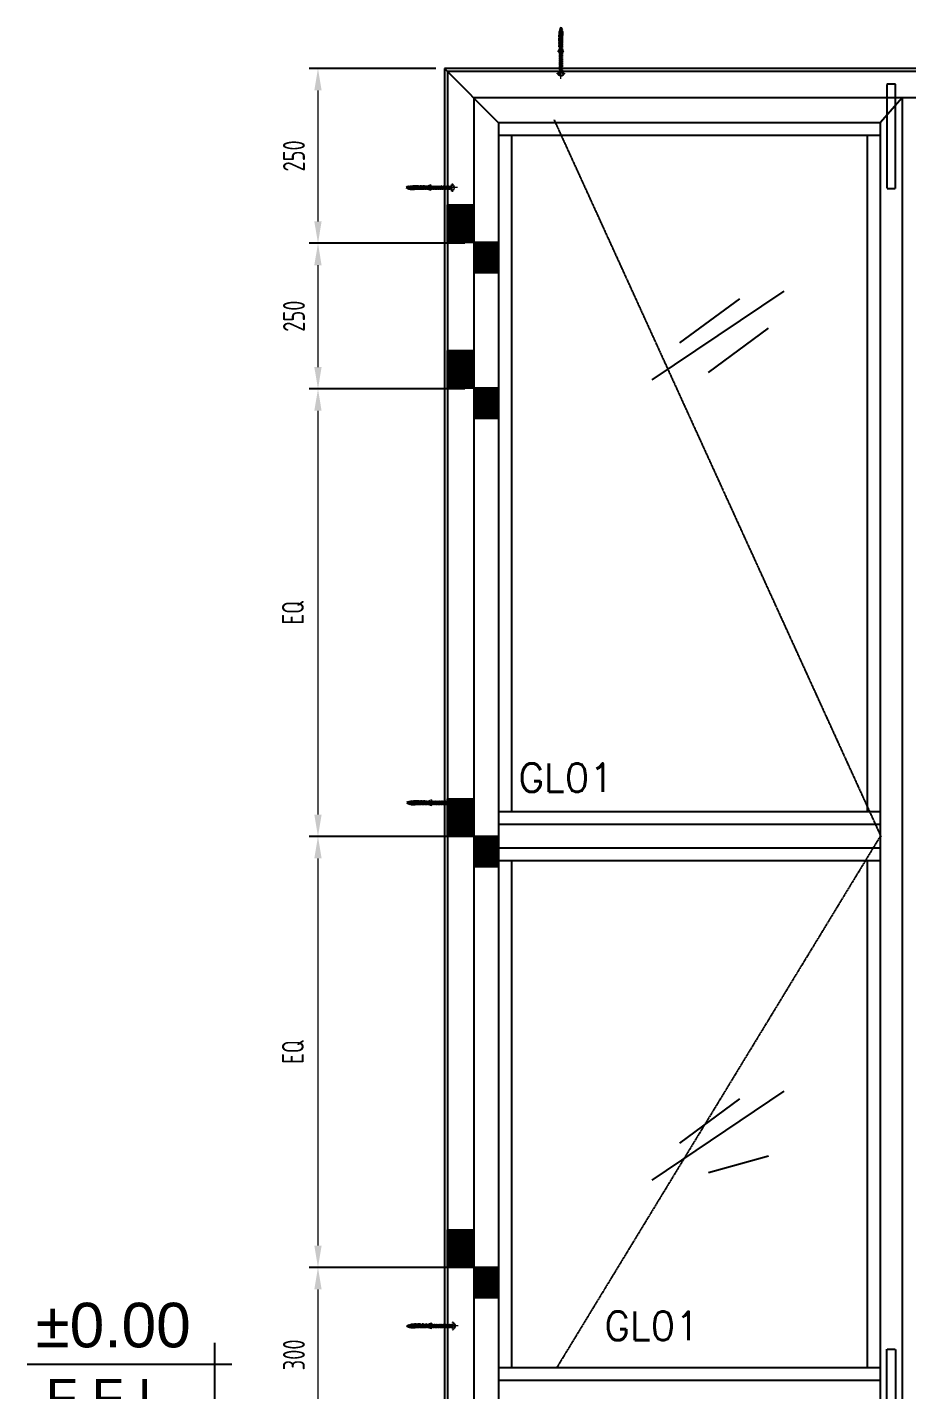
# Model space of a CAD drawing. Header units: inches. Extents: x 73201 to 76807, y -104362 to -100177.
# Drawn here: x 73201 to 74713, y -102958 to -100617 of the extents above; entities that cross this region are included whole.
import ezdxf
from ezdxf.enums import TextEntityAlignment as Align

# ---------------------------------------------------------------- set-up
doc = ezdxf.new("R2010")
doc.units = ezdxf.units.IN
doc.header["$MEASUREMENT"] = 0
doc.header["$PDMODE"] = 2
doc.linetypes.add('CENTER2', pattern=[28.575, 19.05, -3.175, 3.175, -3.175])
doc.linetypes.add('HIDDEN', pattern=[0.375, 0.25, -0.125])
doc.layers.add('.2', color=2, linetype='Continuous', lineweight=20)
doc.layers.add('3', color=3, linetype='Continuous', lineweight=18)
for name, color, linetype in [('A-door Win', 2, 'Continuous'), ('A-LEV', 1, 'Continuous'), ('ALF - Aluminum Section', 3, 'Continuous'), ('ALUSYSTEM - Symbols and Notes', 2, 'Continuous'), ('LEVEL-TXT', 4, 'Continuous'), ('LINE', 2, 'Continuous'), ('screen', 7, 'Continuous')]:
    doc.layers.add(name, color=color, linetype=linetype)
doc.styles.add('ALUSYSTEM', font='romans.shx')
doc.styles.add('DIM TEXT', font='dim.shx', dxfattribs={"width": 0.8})
doc.styles.add('style1', font='sanss___.ttf', dxfattribs={"width": 0.8})
doc.dimstyles.new('PMI-15', dxfattribs={"dimscale": 15, "dimtxt": 2.5, "dimasz": 2.5, "dimexe": 1, "dimexo": 1, "dimgap": 1.5, "dimtad": 1, "dimdec": 0, "dimzin": 0, "dimdsep": 46, "dimtxsty": 'DIM TEXT', "dimcen": 0, "dimclrd": 252, "dimclre": 252, "dimclrt": 1, "dimadec": 1, "dimazin": 0, "dimtfac": 1, "dimtdec": 0, "dimtofl": 0, "dimtmove": 0, "dimatfit": 3, "dimfxl": 0, "dimtolj": 1, "dimtzin": 0, "dimlwd": 9, "dimlwe": -1, "dimarcsym": 0})

# ---------------------------------------------------------------- blocks, each defined once
blk = doc.blocks.new('A$C711006D2')
at = {"color": 1, "linetype": 'HIDDEN', "ltscale": 5}
for p, q in [((-17.2, 6.5), (-17.4, 5.4)), ((-17.4, 5.4), (-17.4, 4.5)), ((-17.2, 3.4), (-17.4, 4.5)), ((-17.2, 6.5), (-14.1, 8.2)), ((-17.2, 6.5), (-17.2, 3.4)), ((-17.2, 3.4), (-14.1, 1.6)), ((-16.6, 5.4), (-16.6, 4.5)), ((-14.1, 8.2), (-6.8, 8.2)), ((-14.1, 1.6), (-6.8, 1.6)), ((-13.8, 9.3), (-13.8, 9.3)), ((22.6, 5.4), (-12.4, 5.4)), ((22.6, 4.5), (-12.4, 4.5)), ((-0.1, 8.2), (-9.9, 8.2)), ((-8.6, 8), (-8.6, 8)), ((-8.1, 8.2), (-8.1, 5.4)), ((-8.1, 4.5), (-8.1, 1.6)), ((-5.6, 4), (-8.1, 4)), ((-5.6, 1.6), (-8.1, 1.6)), ((-5.1, 4), (-7.5, 4)), ((-5.1, 1.6), (-7.5, 1.6)), ((-6.8, 8.2), (-6.8, 5.4)), ((-6.8, 7.3), (-6.8, 1.6)), ((-6.8, 4.5), (-6.8, 1.6)), ((-5.6, 8.2), (-5.6, 5.4)), ((-3.1, 8.2), (-5.6, 8.2)), ((-3.1, 5.9), (-5.6, 5.9)), ((-5.6, 4.5), (-5.6, 1.6)), ((-2.6, 8.2), (-5.1, 8.2)), ((-5.1, 8.2), (-5.1, 5.4)), ((12.2, 7.7), (-5.1, 7.7)), ((-2.6, 5.9), (-5.1, 5.9)), ((-5.1, 4.5), (-5.1, 1.6)), ((12.2, 2.2), (-5.1, 2.2)), ((-3.7, 2.1), (-3.7, 2.1)), ((-3.1, 8.2), (-3.1, 5.4)), ((-3.1, 4.5), (-3.1, 1.6)), ((-0.7, 4), (-3.1, 4)), ((-0.7, 1.6), (-3.1, 1.6)), ((-2.6, 8.2), (-2.6, 5.4)), ((-0.1, 5.9), (-2.6, 5.9)), ((-2.6, 4.5), (-2.6, 1.6)), ((-0.1, 4), (-2.6, 4)), ((-0.1, 1.6), (-2.6, 1.6)), ((-0.6, 8), (-0.6, 8)), ((-0.1, 8.2), (-0.1, 5.4)), ((-0.1, 7.7), (-0.1, 5.4)), ((-0.1, 4.5), (-0.1, 1.6)), ((-0.1, 4.5), (-0.1, 1.6)), ((2.3, 4), (-0.1, 4)), ((2.3, 1.6), (-0.1, 1.6)), ((2.3, 8.2), (2.3, 5.4)), ((4.8, 8.2), (2.3, 8.2)), ((4.8, 5.9), (2.3, 5.9)), ((2.3, 4.5), (2.3, 1.6)), ((4.8, 8.2), (4.8, 5.4)), ((4.8, 4.5), (4.8, 1.6)), ((7.3, 4), (4.8, 4)), ((7.3, 1.6), (4.8, 1.6)), ((9.8, 8.2), (7.3, 8.2)), ((7.3, 8.2), (7.3, 5.4)), ((9.8, 5.9), (7.3, 5.9)), ((7.3, 4.5), (7.3, 1.6)), ((8.6, 2.1), (8.6, 2.1)), ((9.8, 8.2), (9.8, 5.4)), ((9.8, 4.5), (9.8, 1.6)), ((12.2, 4), (9.8, 4)), ((12.2, 1.6), (9.8, 1.6)), ((12.2, 7.7), (12.2, 5.4)), ((16.4, 7.4), (12.2, 7.4)), ((12.2, 4.5), (12.2, 1.6)), ((16.4, 2.5), (12.2, 2.5)), ((20.8, 9.9), (16.4, 8.2)), ((16.4, 8.2), (16.4, 5.4)), ((16.4, 4.5), (16.4, 1.6)), ((20.8, 2.5), (16.4, 3.7)), ((20.8, 0), (16.4, 1.6)), ((18.7, 3.1), (18.7, 4.5)), ((20.8, 9.9), (20.8, 5.4)), ((21.2, 7.4), (20.8, 7.4)), ((20.8, 0), (20.8, 4.5)), ((21.2, 2.5), (20.8, 2.5)), ((21.2, 8.2), (21.2, 7.4)), ((21.2, 2.5), (21.2, 1.6)), ((22.6, 5.4), (22.6, 4.5)), ((22.6, 5.4), (22.6, 4.5))]:
    blk.add_line(p, q, dxfattribs=at)
at = {"linetype": 'Continuous'}
blk.add_line((22.6, 4.9), (-17.4, 4.9), dxfattribs=at)
at = {"color": 1, "linetype": 'HIDDEN', "ltscale": 5}
blk.add_arc((20.3, 17), 9.58, 245.8617, 272.899, dxfattribs=at)
blk = doc.blocks.new('A$C72175E5C')
at = {"layer": '3', "color": 1, "linetype": 'CENTER2', "ltscale": 10}
blk.add_line((0, -9.6), (0, 52.5), dxfattribs=at)
at = {"layer": 'LINE', "color": 8, "linetype": 'HIDDEN', "ltscale": 5}
for p, q in [((-3, 72), (3, 73.1)), ((-2.2, 72.5), (-3, 72)), ((-3, 72), (-2.2, 71.6)), ((-3, 70), (3, 71)), ((-2.2, 70.5), (-3, 70)), ((-2.4, 74.1), (2.4, 75.1)), ((-1.8, 74.4), (-2.4, 74.1)), ((-2.4, 74.1), (-1.8, 73.7)), ((-1.8, 73.7), (-2.2, 72.5)), ((2.2, 73.5), (-2.2, 72.5)), ((-2.2, 71.6), (2.2, 72.6)), ((-2.2, 71.6), (-2.2, 70.5)), ((2.2, 71.5), (-2.2, 70.5)), ((-2.2, 69.6), (2.2, 70.6)), ((-1.2, 75.8), (-1.8, 74.4)), ((1.8, 75.5), (-1.8, 74.4)), ((-1.8, 73.7), (1.8, 74.7)), ((-1.7, 76.1), (1.7, 77.1)), ((-1.2, 76.4), (-1.7, 76.1)), ((-1.7, 76.1), (-1.2, 75.8)), ((0, 78.6), (-1.2, 76.4)), ((1.2, 77.4), (-1.2, 76.4)), ((-1.2, 75.8), (1.2, 76.9)), ((1.2, 77.4), (0, 78.6)), ((1.7, 77.1), (1.2, 77.4)), ((1.2, 76.9), (1.7, 77.1)), ((1.2, 76.9), (1.8, 75.5)), ((2.4, 75.1), (1.8, 75.5)), ((1.8, 74.7), (2.4, 75.1)), ((1.8, 74.7), (2.2, 73.5)), ((3, 73.1), (2.2, 73.5)), ((2.2, 72.6), (3, 73.1)), ((2.2, 72.6), (2.2, 71.5)), ((3, 71), (2.2, 71.5)), ((2.2, 70.6), (3, 71)), ((2.2, 70.6), (2.2, 69.5)), ((-3, 70), (-2.2, 69.6)), ((-3, 68), (3, 69)), ((-2.2, 68.4), (-3, 68)), ((-3, 68), (-2.2, 67.5)), ((-3, 65.9), (3, 67)), ((-2.2, 66.4), (-3, 65.9)), ((-3, 65.9), (-2.2, 65.5)), ((-3, 63.9), (3, 64.9)), ((-2.2, 64.4), (-3, 63.9)), ((-3, 63.9), (-2.2, 63.5)), ((-3, 61.9), (3, 62.9)), ((-2.2, 62.3), (-3, 61.9)), ((-3, 61.9), (-2.2, 61.4)), ((-3, 59.9), (3, 60.9)), ((-2.2, 60.3), (-3, 59.9)), ((-3, 59.9), (-2.2, 59.4)), ((-3, 57.8), (3, 58.8)), ((-2.2, 58.3), (-3, 57.8)), ((-3, 57.8), (-2.2, 57.4)), ((-3, 55.8), (3, 56.8)), ((-2.2, 56.3), (-3, 55.8)), ((-3, 55.8), (-2.2, 55.3)), ((-3, 53.8), (3, 54.8)), ((-3, 53.8), (3, 54.8)), ((-2.2, 54.2), (-3, 53.8)), ((-2.2, 54.2), (-3, 53.8)), ((-3, 53.8), (-2.2, 53.3)), ((-3, 53.8), (-2.2, 53.3)), ((-3, 51.7), (3, 52.8)), ((-3, 51.7), (3, 52.8)), ((-2.2, 52.2), (-3, 51.7)), ((-2.2, 52.2), (-3, 51.7)), ((-3, 51.7), (-2.2, 51.3)), ((-3, 51.7), (-2.2, 51.3)), ((-3, 49.7), (3, 50.7)), ((-3, 49.7), (3, 50.7)), ((-2.2, 50.2), (-3, 49.7)), ((-2.2, 50.2), (-3, 49.7)), ((-3, 49.7), (-2.2, 49.2)), ((-3, 49.7), (-2.2, 49.2)), ((-3, 47.7), (3, 48.7)), ((-3, 47.7), (3, 48.7)), ((-2.2, 48.1), (-3, 47.7)), ((-2.2, 48.1), (-3, 47.7)), ((-3, 47.7), (-2.2, 47.2)), ((-3, 47.7), (-2.2, 47.2)), ((-2.2, 69.6), (-2.2, 68.4)), ((2.2, 69.5), (-2.2, 68.4)), ((-2.2, 67.5), (2.2, 68.5)), ((-2.2, 67.5), (-2.2, 66.4)), ((2.2, 67.4), (-2.2, 66.4)), ((-2.2, 65.5), (2.2, 66.5)), ((-2.2, 65.5), (-2.2, 64.4)), ((2.2, 65.4), (-2.2, 64.4)), ((-2.2, 63.5), (2.2, 64.5)), ((-2.2, 63.5), (-2.2, 62.3)), ((2.2, 63.4), (-2.2, 62.3)), ((-2.2, 61.4), (2.2, 62.4)), ((-2.2, 61.4), (-2.2, 60.3)), ((2.2, 61.3), (-2.2, 60.3)), ((-2.2, 59.4), (2.2, 60.4)), ((-2.2, 59.4), (-2.2, 58.3)), ((2.2, 59.3), (-2.2, 58.3)), ((-2.2, 57.4), (2.2, 58.4)), ((-2.2, 57.4), (-2.2, 56.3)), ((2.2, 57.3), (-2.2, 56.3)), ((-2.2, 55.3), (2.2, 56.4)), ((-2.2, 55.3), (-2.2, 54.2)), ((-2.2, 55.3), (-2.2, 54.2)), ((2.2, 55.2), (-2.2, 54.2)), ((2.2, 55.2), (-2.2, 54.2)), ((-2.2, 53.3), (2.2, 54.3)), ((-2.2, 53.3), (2.2, 54.3)), ((-2.2, 53.3), (-2.2, 52.2)), ((-2.2, 53.3), (-2.2, 52.2)), ((2.2, 53.2), (-2.2, 52.2)), ((2.2, 53.2), (-2.2, 52.2)), ((-2.2, 51.3), (2.2, 52.3)), ((-2.2, 51.3), (2.2, 52.3)), ((-2.2, 51.3), (-2.2, 50.2)), ((-2.2, 51.3), (-2.2, 50.2)), ((2.2, 51.2), (-2.2, 50.2)), ((2.2, 51.2), (-2.2, 50.2)), ((-2.2, 49.2), (2.2, 50.3)), ((-2.2, 49.2), (2.2, 50.3)), ((-2.2, 49.2), (-2.2, 48.1)), ((-2.2, 49.2), (-2.2, 48.1)), ((2.2, 49.1), (-2.2, 48.1)), ((2.2, 49.1), (-2.2, 48.1)), ((-2.2, 47.2), (2.2, 48.2)), ((-2.2, 47.2), (2.2, 48.2)), ((-2.2, 47.2), (-2.2, 46.1)), ((-2.2, 47.2), (-2.2, 46.1)), ((2.2, 47.1), (-2.2, 46.1)), ((2.2, 47.1), (-2.2, 46.1)), ((3, 69), (2.2, 69.5)), ((2.2, 68.5), (3, 69)), ((2.2, 68.5), (2.2, 67.4)), ((3, 67), (2.2, 67.4)), ((2.2, 66.5), (3, 67)), ((2.2, 66.5), (2.2, 65.4)), ((3, 64.9), (2.2, 65.4)), ((2.2, 64.5), (3, 64.9)), ((2.2, 64.5), (2.2, 63.4)), ((3, 62.9), (2.2, 63.4)), ((2.2, 62.4), (3, 62.9)), ((2.2, 62.4), (2.2, 61.3)), ((3, 60.9), (2.2, 61.3)), ((2.2, 60.4), (3, 60.9)), ((2.2, 60.4), (2.2, 59.3)), ((3, 58.8), (2.2, 59.3)), ((2.2, 58.4), (3, 58.8)), ((2.2, 58.4), (2.2, 57.3)), ((3, 56.8), (2.2, 57.3)), ((2.2, 56.4), (3, 56.8)), ((2.2, 56.4), (2.2, 55.2)), ((2.2, 56.4), (2.2, 55.2)), ((3, 54.8), (2.2, 55.2)), ((3, 54.8), (2.2, 55.2)), ((2.2, 54.3), (3, 54.8)), ((2.2, 54.3), (3, 54.8)), ((2.2, 54.3), (2.2, 53.2)), ((2.2, 54.3), (2.2, 53.2)), ((3, 52.8), (2.2, 53.2)), ((3, 52.8), (2.2, 53.2)), ((2.2, 52.3), (3, 52.8)), ((2.2, 52.3), (3, 52.8)), ((2.2, 52.3), (2.2, 51.2)), ((2.2, 52.3), (2.2, 51.2)), ((3, 50.7), (2.2, 51.2)), ((3, 50.7), (2.2, 51.2)), ((2.2, 50.3), (3, 50.7)), ((2.2, 50.3), (3, 50.7)), ((2.2, 50.3), (2.2, 49.1)), ((2.2, 50.3), (2.2, 49.1)), ((3, 48.7), (2.2, 49.1)), ((3, 48.7), (2.2, 49.1)), ((2.2, 48.2), (3, 48.7)), ((2.2, 48.2), (3, 48.7)), ((2.2, 48.2), (2.2, 47.1)), ((2.2, 48.2), (2.2, 47.1)), ((3, 46.7), (2.2, 47.1)), ((3, 46.7), (2.2, 47.1)), ((-3, 45.6), (3, 46.7)), ((-3, 45.6), (3, 46.7)), ((-2.2, 46.1), (-3, 45.6)), ((-2.2, 46.1), (-3, 45.6)), ((-3, 45.6), (-2.2, 45.2)), ((-3, 45.6), (-2.2, 45.2)), ((-3, 43.6), (3, 44.6)), ((-3, 43.6), (3, 44.6)), ((-2.2, 44.1), (-3, 43.6)), ((-2.2, 44.1), (-3, 43.6)), ((-3, 43.6), (-2.2, 43.2)), ((-3, 43.6), (-2.2, 43.2)), ((-3, 41.6), (3, 42.6)), ((-3, 41.6), (3, 42.6)), ((-2.2, 42), (-3, 41.6)), ((-2.2, 42), (-3, 41.6)), ((-3, 41.6), (-2.2, 41.1)), ((-3, 41.6), (-2.2, 41.1)), ((-3, 39.6), (3, 40.6)), ((-2.2, 40), (-3, 39.6)), ((-3, 39.6), (-2.2, 39.1)), ((-3, 37.5), (3, 38.5)), ((-2.2, 38), (-3, 37.5)), ((-3, 37.5), (-2.2, 37.1)), ((-3, 35.5), (3, 36.5)), ((-2.2, 35.9), (-3, 35.5)), ((-3, 35.5), (-2.2, 35)), ((-3, 33.5), (3, 34.5)), ((-2.2, 33.9), (-3, 33.5)), ((-3, 33.5), (-2.2, 33)), ((-3, 31.4), (3, 32.4)), ((-3, 31.4), (3, 32.4)), ((-2.2, 31.9), (-3, 31.4)), ((-2.2, 31.9), (-3, 31.4)), ((-3, 31.4), (-2.2, 31)), ((-3, 31.4), (-2.2, 31)), ((-3, 29.4), (3, 30.4)), ((-2.2, 29.9), (-3, 29.4)), ((-3, 29.4), (-2.2, 28.9)), ((-3, 27.4), (3, 28.4)), ((-2.2, 27.8), (-3, 27.4)), ((-3, 27.4), (-2.2, 26.9)), ((-3, 25.3), (3, 26.4)), ((-2.2, 25.8), (-3, 25.3)), ((-3, 25.3), (-2.2, 24.9)), ((-3, 23.3), (3, 24.3)), ((-2.2, 23.8), (-3, 23.3)), ((-2.2, 45.2), (2.2, 46.2)), ((-2.2, 45.2), (2.2, 46.2)), ((-2.2, 45.2), (-2.2, 44.1)), ((-2.2, 45.2), (-2.2, 44.1)), ((2.2, 45.1), (-2.2, 44.1)), ((2.2, 45.1), (-2.2, 44.1)), ((-2.2, 43.2), (2.2, 44.2)), ((-2.2, 43.2), (2.2, 44.2)), ((-2.2, 43.2), (-2.2, 42)), ((-2.2, 43.2), (-2.2, 42)), ((2.2, 43.1), (-2.2, 42)), ((2.2, 43.1), (-2.2, 42)), ((-2.2, 41.1), (2.2, 42.1)), ((-2.2, 41.1), (2.2, 42.1)), ((-2.2, 41.1), (-2.2, 40)), ((-2.2, 41.1), (-2.2, 40)), ((2.2, 41), (-2.2, 40)), ((2.2, 41), (-2.2, 40)), ((-2.2, 39.1), (2.2, 40.1)), ((-2.2, 39.1), (-2.2, 38)), ((2.2, 39), (-2.2, 38)), ((-2.2, 37.1), (2.2, 38.1)), ((-2.2, 37.1), (-2.2, 35.9)), ((2.2, 37), (-2.2, 35.9)), ((-2.2, 35), (2.2, 36.1)), ((-2.2, 35), (-2.2, 33.9)), ((2.2, 34.9), (-2.2, 33.9)), ((-2.2, 33), (2.2, 34)), ((-2.2, 33), (-2.2, 31.9)), ((-2.2, 33), (-2.2, 31.9)), ((2.2, 32.9), (-2.2, 31.9)), ((2.2, 32.9), (-2.2, 31.9)), ((-2.2, 31), (2.2, 32)), ((-2.2, 31), (2.2, 32)), ((-2.2, 31), (-2.2, 29.9)), ((-2.2, 31), (-2.2, 29.9)), ((2.2, 30.9), (-2.2, 29.9)), ((2.2, 30.9), (-2.2, 29.9)), ((-2.2, 28.9), (2.2, 30)), ((-2.2, 28.9), (-2.2, 27.8)), ((2.2, 28.8), (-2.2, 27.8)), ((-2.2, 26.9), (2.2, 27.9)), ((-2.2, 26.9), (-2.2, 25.8)), ((2.2, 26.8), (-2.2, 25.8)), ((-2.2, 24.9), (2.2, 25.9)), ((-2.2, 24.9), (-2.2, 23.8)), ((2.2, 24.8), (-2.2, 23.8)), ((-2.2, 22.9), (2.2, 23.9)), ((2.2, 46.2), (3, 46.7)), ((2.2, 46.2), (3, 46.7)), ((2.2, 46.2), (2.2, 45.1)), ((2.2, 46.2), (2.2, 45.1)), ((3, 44.6), (2.2, 45.1)), ((3, 44.6), (2.2, 45.1)), ((2.2, 44.2), (3, 44.6)), ((2.2, 44.2), (3, 44.6)), ((2.2, 44.2), (2.2, 43.1)), ((2.2, 44.2), (2.2, 43.1)), ((3, 42.6), (2.2, 43.1)), ((3, 42.6), (2.2, 43.1)), ((2.2, 42.1), (3, 42.6)), ((2.2, 42.1), (3, 42.6)), ((2.2, 42.1), (2.2, 41)), ((2.2, 42.1), (2.2, 41)), ((3, 40.6), (2.2, 41)), ((3, 40.6), (2.2, 41)), ((2.2, 40.1), (3, 40.6)), ((2.2, 40.1), (3, 40.6)), ((2.2, 40.1), (2.2, 39)), ((3, 38.5), (2.2, 39)), ((2.2, 38.1), (3, 38.5)), ((2.2, 38.1), (2.2, 37)), ((3, 36.5), (2.2, 37)), ((2.2, 36.1), (3, 36.5)), ((2.2, 36.1), (2.2, 34.9)), ((3, 34.5), (2.2, 34.9)), ((2.2, 34), (3, 34.5)), ((2.2, 34), (2.2, 32.9)), ((2.2, 34), (2.2, 32.9)), ((3, 32.4), (2.2, 32.9)), ((3, 32.4), (2.2, 32.9)), ((2.2, 32), (3, 32.4)), ((2.2, 32), (3, 32.4)), ((2.2, 32), (2.2, 30.9)), ((2.2, 32), (2.2, 30.9)), ((3, 30.4), (2.2, 30.9)), ((3, 30.4), (2.2, 30.9)), ((2.2, 30), (3, 30.4)), ((2.2, 30), (3, 30.4)), ((2.2, 30), (2.2, 28.8)), ((3, 28.4), (2.2, 28.8)), ((2.2, 27.9), (3, 28.4)), ((2.2, 27.9), (2.2, 26.8)), ((3, 26.4), (2.2, 26.8)), ((2.2, 25.9), (3, 26.4)), ((2.2, 25.9), (2.2, 24.8)), ((3, 24.3), (2.2, 24.8)), ((2.2, 23.9), (3, 24.3)), ((2.2, 23.9), (2.2, 22.8)), ((-5.8, 0), (-2.2, 0)), ((-5.8, -1.3), (-5.8, 0)), ((-3, 23.3), (-2.2, 22.9)), ((-3, 21.3), (3, 22.3)), ((-2.2, 21.7), (-3, 21.3)), ((-3, 21.3), (-2.2, 20.8)), ((-3, 19.2), (3, 20.3)), ((-2.2, 19.7), (-3, 19.2)), ((-3, 19.2), (-2.2, 18.8)), ((-3, 17.2), (3, 18.2)), ((-2.2, 17.7), (-3, 17.2)), ((-3, 17.2), (-2.2, 16.8)), ((-3, 15.2), (3, 16.2)), ((-2.2, 15.6), (-3, 15.2)), ((-3, 15.2), (-2.2, 14.7)), ((-3, 13.2), (3, 14.2)), ((-2.2, 13.6), (-3, 13.2)), ((-3, 13.2), (-2.2, 12.7)), ((-3, 11.1), (3, 12.1)), ((-2.2, 11.6), (-3, 11.1)), ((-3, 11.1), (-2.2, 10.7)), ((-3, 9.1), (3, 10.1)), ((-2.2, 9.6), (-3, 9.1)), ((-3, 9.1), (-2.2, 8.6)), ((-3, 7.1), (3, 8.1)), ((-2.2, 7.5), (-3, 7.1)), ((-3, 7.1), (-2.2, 6.6)), ((-3, 5), (3, 6.1)), ((-2.2, 5.5), (-3, 5)), ((-3, 5), (-2.2, 4.6)), ((-3, 3), (3, 4)), ((-2.2, 3.5), (-3, 3)), ((-3, 3), (-2.2, 2.5)), ((-3, 1), (3, 2)), ((-2.2, 1.4), (-3, 1)), ((-3, 1), (-2.2, 0.5)), ((-2.2, 22.9), (-2.2, 21.7)), ((2.2, 22.8), (-2.2, 21.7)), ((-2.2, 20.8), (2.2, 21.8)), ((-2.2, 20.8), (-2.2, 19.7)), ((2.2, 20.7), (-2.2, 19.7)), ((-2.2, 18.8), (2.2, 19.8)), ((-2.2, 18.8), (-2.2, 17.7)), ((2.2, 18.7), (-2.2, 17.7)), ((-2.2, 16.8), (2.2, 17.8)), ((-2.2, 16.8), (-2.2, 15.6)), ((2.2, 16.7), (-2.2, 15.6)), ((-2.2, 14.7), (2.2, 15.7)), ((-2.2, 14.7), (-2.2, 13.6)), ((2.2, 14.6), (-2.2, 13.6)), ((-2.2, 12.7), (2.2, 13.7)), ((-2.2, 12.7), (-2.2, 11.6)), ((2.2, 12.6), (-2.2, 11.6)), ((-2.2, 10.7), (2.2, 11.7)), ((-2.2, 10.7), (-2.2, 9.6)), ((2.2, 10.6), (-2.2, 9.6)), ((-2.2, 8.6), (2.2, 9.7)), ((-2.2, 8.6), (-2.2, 7.5)), ((2.2, 8.5), (-2.2, 7.5)), ((-2.2, 6.6), (2.2, 7.6)), ((-2.2, 6.6), (-2.2, 5.5)), ((2.2, 6.5), (-2.2, 5.5)), ((-2.2, 4.6), (2.2, 5.6)), ((-2.2, 4.6), (-2.2, 3.5)), ((2.2, 4.5), (-2.2, 3.5)), ((-2.2, 2.5), (2.2, 3.6)), ((-2.2, 2.5), (-2.2, 1.4)), ((2.2, 2.4), (-2.2, 1.4)), ((-2.2, 0.5), (2.2, 1.5)), ((-2.2, 0.5), (-2.2, 0)), ((-2.2, 0), (0, 0)), ((0, 0), (2.2, 0)), ((3, 22.3), (2.2, 22.8)), ((2.2, 21.8), (3, 22.3)), ((2.2, 21.8), (2.2, 20.7)), ((3, 20.3), (2.2, 20.7)), ((2.2, 19.8), (3, 20.3)), ((2.2, 19.8), (2.2, 18.7)), ((3, 18.2), (2.2, 18.7)), ((2.2, 17.8), (3, 18.2)), ((2.2, 17.8), (2.2, 16.7)), ((3, 16.2), (2.2, 16.7)), ((2.2, 15.7), (3, 16.2)), ((2.2, 15.7), (2.2, 14.6)), ((3, 14.2), (2.2, 14.6)), ((2.2, 13.7), (3, 14.2)), ((2.2, 13.7), (2.2, 12.6)), ((3, 12.1), (2.2, 12.6)), ((2.2, 11.7), (3, 12.1)), ((2.2, 11.7), (2.2, 10.6)), ((3, 10.1), (2.2, 10.6)), ((2.2, 9.7), (3, 10.1)), ((2.2, 9.7), (2.2, 8.5)), ((3, 8.1), (2.2, 8.5)), ((2.2, 7.6), (3, 8.1)), ((2.2, 7.6), (2.2, 6.5)), ((3, 6.1), (2.2, 6.5)), ((2.2, 5.6), (3, 6.1)), ((2.2, 5.6), (2.2, 4.5)), ((3, 4), (2.2, 4.5)), ((2.2, 3.6), (3, 4)), ((2.2, 3.6), (2.2, 2.4)), ((3, 2), (2.2, 2.4)), ((2.2, 1.5), (3, 2)), ((2.2, 1.5), (2.2, 0)), ((2.2, 0), (5.8, 0)), ((5.8, 0), (5.8, -1.3)), ((-0.7, -3.6), (-0.7, -4.2)), ((0.7, -3.6), (-0.7, -3.6)), ((0.7, -4.2), (0.7, -3.6))]:
    blk.add_line(p, q, dxfattribs=at)
for centre, start, end in [((0.9, 4.6), 221.0871, 259.94), ((-0.9, 4.6), 280.06, 318.9129)]:
    blk.add_arc(centre, 8.93, start, end, dxfattribs=at)
at = {"color": 7, "rotation": 270}
blk.add_blockref('A$C711006D2', (-5, 57.1), dxfattribs=at)
blk = doc.blocks.new('GFGH')
at = {"layer": 'screen'}
h = blk.add_hatch(dxfattribs=at)
h.set_pattern_fill('ANSI31', color=256)
h.paths.add_polyline_path([(42967.9, -102860.4), (43010.7, -102860.4), (43010.7, -102808.9), (42967.9, -102808.9)])
h.paths.add_polyline_path([(42922.9, -102808.9), (42967.9, -102808.9), (42967.9, -102744.1), (42922.9, -102744.1)])
at = {"layer": 'screen', "color": 1, "elevation": 0}
for points in [[(42967.9, -102808.9), (42922.9, -102808.9), (42922.9, -102744.1), (42967.9, -102744.1)], [(43010.7, -102808.9), (42967.9, -102808.9), (42967.9, -102860.4), (43010.7, -102860.4)]]:
    blk.add_lwpolyline(points, close=True, dxfattribs=at)
blk = doc.blocks.new('*D248')
at = {"layer": 'Defpoints', "color": 0}
for p in [(73917.8, -100688, 0), (73700.6, -100988), (73968, -100988, 0)]:
    blk.add_point(p, dxfattribs=at)
at = {"layer": 'screen', "color": 252}
for p, q in [((73902.8, -100688), (73685.6, -100688)), ((73953, -100988), (73685.6, -100988))]:
    blk.add_line(p, q, dxfattribs=at)
at = {"layer": 'screen', "color": 252, "lineweight": 9}
blk.add_line((73700.6, -100725.5), (73700.6, -100950.5), dxfattribs=at)
at = {"layer": 'screen', "color": 252}
for points in [[(73694.3, -100725.5), (73706.8, -100725.5), (73700.6, -100688)], [(73694.3, -100950.5), (73706.8, -100950.5), (73700.6, -100988)]]:
    blk.add_solid(points, dxfattribs=at)
at = {"layer": 'screen', "color": 1, "insert": (73659.3, -100838), "char_height": 37.5, "attachment_point": 5, "rotation": 90, "style": 'DIM TEXT'}
blk.add_mtext('\\A1;250', dxfattribs=at)
blk = doc.blocks.new('*D249')
at = {"layer": 'Defpoints', "color": 0}
for p in [(73968, -100988, 0), (73700.6, -101238), (73968, -101238, 0)]:
    blk.add_point(p, dxfattribs=at)
at = {"layer": 'screen', "color": 252}
for p, q in [((73953, -100988), (73685.6, -100988)), ((73953, -101238), (73685.6, -101238))]:
    blk.add_line(p, q, dxfattribs=at)
at = {"layer": 'screen', "color": 252, "lineweight": 9}
blk.add_line((73700.6, -101025.5), (73700.6, -101200.5), dxfattribs=at)
at = {"layer": 'screen', "color": 252}
for points in [[(73694.3, -101025.5), (73706.8, -101025.5), (73700.6, -100988)], [(73694.3, -101200.5), (73706.8, -101200.5), (73700.6, -101238)]]:
    blk.add_solid(points, dxfattribs=at)
at = {"layer": 'screen', "color": 1, "insert": (73659.3, -101113), "char_height": 37.5, "attachment_point": 5, "rotation": 90, "style": 'DIM TEXT'}
blk.add_mtext('\\A1;250', dxfattribs=at)
blk = doc.blocks.new('*D265')
at = {"layer": 'Defpoints', "color": 0}
for p in [(73968, -101238, 0), (73700.6, -102006.2), (73968, -102006.2, 0)]:
    blk.add_point(p, dxfattribs=at)
at = {"layer": 'screen', "color": 252}
for p, q in [((73953, -101238), (73685.6, -101238)), ((73953, -102006.2), (73685.6, -102006.2))]:
    blk.add_line(p, q, dxfattribs=at)
at = {"layer": 'screen', "color": 252, "lineweight": 9}
blk.add_line((73700.6, -101275.5), (73700.6, -101968.7), dxfattribs=at)
at = {"layer": 'screen', "color": 252}
for points in [[(73694.3, -101275.5), (73706.8, -101275.5), (73700.6, -101238)], [(73694.3, -101968.7), (73706.8, -101968.7), (73700.6, -102006.2)]]:
    blk.add_solid(points, dxfattribs=at)
at = {"layer": 'screen', "color": 1, "insert": (73657.5, -101622.1), "char_height": 37.5, "attachment_point": 5, "rotation": 90, "style": 'DIM TEXT'}
blk.add_mtext('\\A1;EQ', dxfattribs=at)
blk = doc.blocks.new('*D266')
at = {"layer": 'Defpoints', "color": 0}
for p in [(73968, -102006.2, 0), (73700.6, -102746), (73968, -102746, 0)]:
    blk.add_point(p, dxfattribs=at)
at = {"layer": 'screen', "color": 252}
for p, q in [((73953, -102006.2), (73685.6, -102006.2)), ((73953, -102746), (73685.6, -102746))]:
    blk.add_line(p, q, dxfattribs=at)
at = {"layer": 'screen', "color": 252, "lineweight": 9}
blk.add_line((73700.6, -102043.7), (73700.6, -102708.5), dxfattribs=at)
at = {"layer": 'screen', "color": 252}
for points in [[(73694.3, -102043.7), (73706.8, -102043.7), (73700.6, -102006.2)], [(73694.3, -102708.5), (73706.8, -102708.5), (73700.6, -102746)]]:
    blk.add_solid(points, dxfattribs=at)
at = {"layer": 'screen', "color": 1, "insert": (73657.5, -102376.1), "char_height": 37.5, "attachment_point": 5, "rotation": 90, "style": 'DIM TEXT'}
blk.add_mtext('\\A1;EQ', dxfattribs=at)
blk = doc.blocks.new('*D267')
at = {"layer": 'Defpoints', "color": 0}
for p in [(73968, -102746, 0), (73700.6, -103046), (73968, -103046, 0)]:
    blk.add_point(p, dxfattribs=at)
at = {"layer": 'screen', "color": 252}
for p, q in [((73953, -102746), (73685.6, -102746)), ((73953, -103046), (73685.6, -103046))]:
    blk.add_line(p, q, dxfattribs=at)
at = {"layer": 'screen', "color": 252, "lineweight": 9}
blk.add_line((73700.6, -102783.5), (73700.6, -103008.5), dxfattribs=at)
at = {"layer": 'screen', "color": 252}
for points in [[(73694.3, -102783.5), (73706.8, -102783.5), (73700.6, -102746)], [(73694.3, -103008.5), (73706.8, -103008.5), (73700.6, -103046)]]:
    blk.add_solid(points, dxfattribs=at)
at = {"layer": 'screen', "color": 1, "insert": (73659.3, -102896), "char_height": 37.5, "attachment_point": 5, "rotation": 90, "style": 'DIM TEXT'}
blk.add_mtext('\\A1;300', dxfattribs=at)

msp = doc.modelspace()

# ---------------------------------------------------------------- linework, layer by layer
at = {"layer": 'A-door Win', "color": 150, "linetype": 'Continuous', "lineweight": -2}
for p, q in [((74274.7, -101222.5, 0), (74501.4, -101070.2, 0)), ((74322.2, -101159, 0), (74425.1, -101083, 0)), ((74371.4, -101209.7, 0), (74474.3, -101133.7, 0)), ((74274.7, -102595.9, 0), (74501.4, -102443.6, 0)), ((74322.2, -102532.5, 0), (74425.1, -102456.5, 0)), ((74371.4, -102583.1, 0), (74474.3, -102554.1, 0))]:
    msp.add_line(p, q, dxfattribs=at)
at = {"layer": 'A-LEV', "linetype": 'Continuous', "lineweight": -2}
for p, q in [((73523.6, -103046, 0), (73523.6, -102875.2, 0)), ((73552.6, -102912.5, 0), (73201.3, -102912.5, 0))]:
    msp.add_line(p, q, dxfattribs=at)
at = {"layer": 'ALF - Aluminum Section', "color": 3}
for p, q in [((73917.8, -100688, 0), (73917.8, -103046, 0)), ((75562.8, -100688, 0), (73917.8, -100688, 0)), ((73917.8, -100688, 0), (74010.8, -100780.9, 0)), ((73922.9, -100693.1, 0), (73922.9, -103046, 0)), ((75557.8, -100693.1, 0), (73922.9, -100693.1, 0)), ((73968, -100738.1, 0), (73968, -103046, 0)), ((75512.8, -100738.1, 0), (73968, -100738.1, 0)), ((74703.7, -100738.1), (74665.9, -100780.9)), ((74703.7, -100738.1), (74703.7, -103046)), ((74010.8, -100780.9, 0), (74010.8, -103046, 0)), ((74665.9, -100780.9, 0), (74010.8, -100780.9, 0)), ((74665.9, -100780.9), (74665.9, -103046)), ((74665.9, -100802.9, 0), (74010.8, -100802.9, 0)), ((74032.8, -100802.9, 0), (74032.8, -101963.8)), ((74643.9, -100802.9), (74643.9, -101963.8)), ((74665.9, -101963.8, 0), (74010.8, -101963.8, 0)), ((74665.9, -101985.8, 0), (74010.8, -101985.8, 0)), ((74665.9, -102026.2, 0), (74010.8, -102026.2, 0)), ((74665.9, -102048.2, 0), (74010.8, -102048.2, 0)), ((74032.8, -102048.2), (74032.8, -102918, 0)), ((74643.9, -102048.2), (74643.9, -102918)), ((74667.2, -102918, 0), (74010.8, -102918, 0)), ((74665.9, -102940, 0), (74010.8, -102940, 0))]:
    msp.add_line(p, q, dxfattribs=at)
at = {"layer": 'ALF - Aluminum Section', "color": 8, "linetype": 'HIDDEN'}
for p, q in [((74106.1, -100776.3, 0), (74667.2, -102006, 0)), ((74666.6, -102005, 0), (74110.5, -102918, 0))]:
    msp.add_line(p, q, dxfattribs=at)
for points in [[(74692.2, -100714.8), (74677.5, -100714.8), (74677.5, -100894), (74692.2, -100894)], [(74692.2, -103065.5), (74677.5, -103065.5), (74677.5, -102886.2), (74692.2, -102886.2)]]:
    msp.add_lwpolyline(points, close=True, dxfattribs=at)

# ---------------------------------------------------------------- block references
at = {"layer": '.2', "linetype": 'Continuous'}
msp.add_blockref('A$C72175E5C', (74117.8, -100695.8, 0), dxfattribs=at)
at = {"layer": '.2', "linetype": 'Continuous', "rotation": 90.00000000000001}
for p in [(73930.6, -100892.4, 0), (73931.7, -101948.4, 0)]:
    msp.add_blockref('A$C72175E5C', p, dxfattribs=at)
at = {"layer": '.2', "linetype": 'Continuous', "xscale": -1, "rotation": 90}
msp.add_blockref('A$C72175E5C', (73931.7, -102846.4, 0), dxfattribs=at)
at = {"layer": 'screen', "color": 1}
for p in [(31000.1, 1822.2, 0), (31000.1, 1572.2, 0), (31000.1, 802.7, 0), (31000.1, 62.9)]:
    msp.add_blockref('GFGH', p, dxfattribs=at)

# ---------------------------------------------------------------- texts
at = {"layer": 'ALUSYSTEM - Symbols and Notes', "style": 'ALUSYSTEM'}
for p in [(74126.6, -101905.2, -111040.8), (74274.2, -102846.2, -111040.8)]:
    msp.add_text('GL01', height=48.95, dxfattribs=at).set_placement(p, align=Align.MIDDLE_CENTER)
at = {"layer": 'LEVEL-TXT', "color": 2, "linetype": 'Continuous', "style": 'style1'}
msp.add_text('%%P0.00', height=76.5, dxfattribs=at).set_placement((73215.5, -102883.1, 0))
at = {"layer": 'LEVEL-TXT', "linetype": 'Continuous', "style": 'style1'}
msp.add_text('F.F.L.', height=63.75, dxfattribs=at).set_placement((73233.1, -103001, 0))

# ---------------------------------------------------------------- dimensions: what is measured, and where the dimension line sits
at = {"layer": 'screen', "color": 1}
dim = msp.add_linear_dim(base=(73700.6, -100988), p1=(73917.8, -100688, 0), p2=(73968, -100988, 0), angle=90, text='250', dimstyle='PMI-15', dxfattribs=at)
dim.commit()
dim.dimension.update_dxf_attribs({"geometry": '*D248', "text_midpoint": (73659.3, -100838)})
for base, p1, p2, picture, middle in [((73700.6, -101238), (73968, -100988, 0), (73968, -101238, 0), '*D249', (73659.3, -101113)), ((73700.6, -103046), (73968, -102746, 0), (73968, -103046, 0), '*D267', (73659.3, -102896))]:
    dim = msp.add_linear_dim(base=base, p1=p1, p2=p2, angle=90, dimstyle='PMI-15', override={"dimtmove": 1}, dxfattribs=at)
    dim.commit()
    dim.dimension.update_dxf_attribs({"geometry": picture, "text_midpoint": middle})
for base, p1, p2, picture, middle in [((73700.6, -102006.2), (73968, -101238, 0), (73968, -102006.2, 0), '*D265', (73657.5, -101622.1)), ((73700.6, -102746), (73968, -102006.2, 0), (73968, -102746, 0), '*D266', (73657.5, -102376.1))]:
    dim = msp.add_linear_dim(base=base, p1=p1, p2=p2, angle=90, text='EQ', dimstyle='PMI-15', override={"dimtmove": 1}, dxfattribs=at)
    dim.commit()
    dim.dimension.update_dxf_attribs({"geometry": picture, "text_midpoint": middle})

doc.saveas('drawing.dxf')
